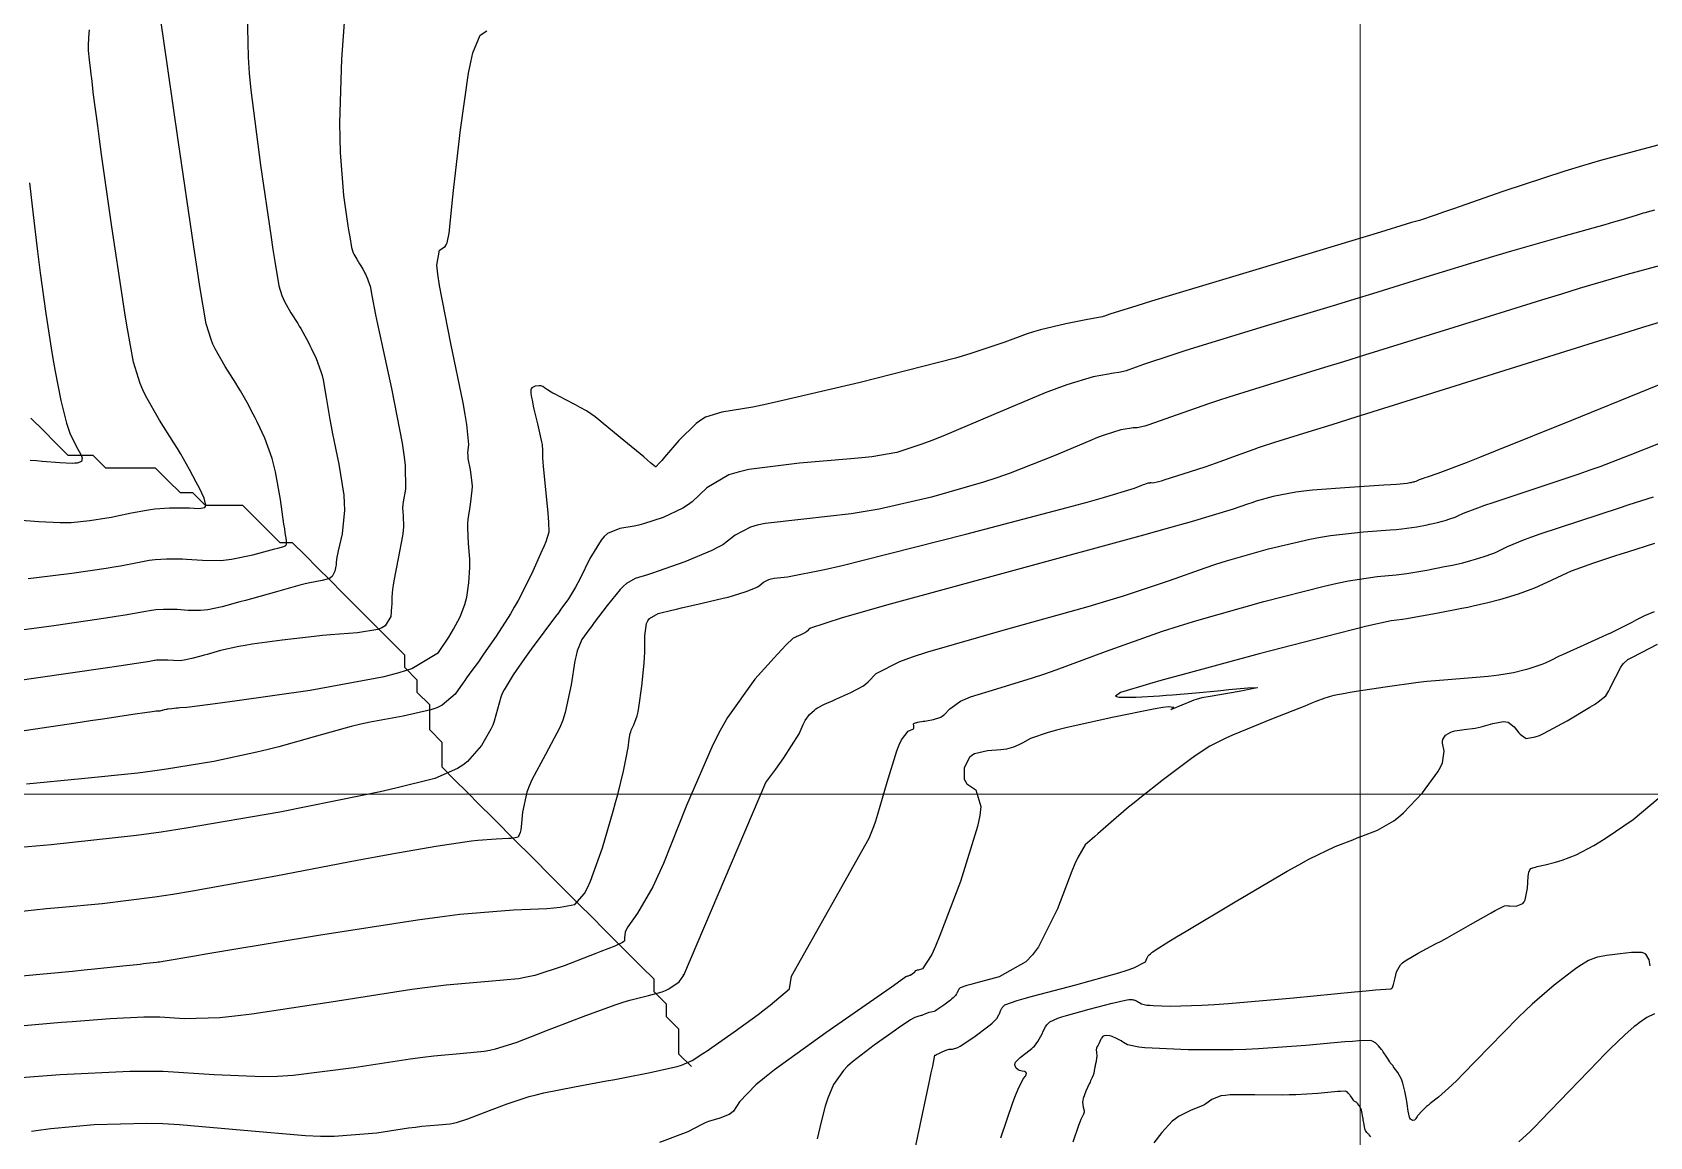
# Model space of a CAD drawing. Header units: metres. Extents: x 837117 to 838477, y 1189012 to 1191015.
# Drawn here: x 838170 to 838299.7, y 1190386.4 to 1190474.9 of the extents above; entities that cross this region are included whole.
import ezdxf

# ---------------------------------------------------------------- set-up
doc = ezdxf.new("R2010")
doc.units = ezdxf.units.M
doc.header["$LTSCALE"] = 0.3
doc.layers.add('COORD', color=7, linetype='Continuous', lineweight=20)
doc.layers.add('DRENAJE', color=5, linetype='Continuous', lineweight=25)
doc.layers.add('COTAS 10', color=1, linetype='Continuous')
doc.layers.add('COTAS INT', color=252, linetype='Continuous')

msp = doc.modelspace()

# ---------------------------------------------------------------- linework, layer by layer
at = {"layer": 'COORD'}
for p, q in [((838276.514, 1189013.872), (838276.514, 1191013.872)), ((837476.514, 1190413.872), (838476.514, 1190413.872))]:
    msp.add_line(p, q, dxfattribs=at)
at = {"layer": 'COTAS 10'}
for points, elevation in [([(838169.681, 1190431.159), (838170.33, 1190431.218), (838173.166, 1190431.571), (838175.935, 1190431.986), (838176.542, 1190432.084), (838177.08, 1190432.174), (838178.449, 1190432.436), (838179.363, 1190432.612), (838179.614, 1190432.648), (838179.865, 1190432.678), (838180.765, 1190432.737), (838181.754, 1190432.731), (838182.061, 1190432.718), (838182.383, 1190432.702), (838183.664, 1190432.604), (838185.119, 1190432.595), (838185.55, 1190432.634), (838185.993, 1190432.691), (838187.697, 1190433.047), (838189.161, 1190433.435), (838189.453, 1190433.513), (838189.696, 1190433.578), (838190.165, 1190433.705), (838190.29, 1190433.761), (838190.316, 1190433.781), (838190.338, 1190433.804), (838190.388, 1190433.903), (838190.402, 1190434.021), (838190.403, 1190434.056), (838190.401, 1190434.091), (838190.382, 1190434.224), (838190.292, 1190434.807), (838190.246, 1190435.125), (838190.191, 1190435.512), (838189.918, 1190437.475), (838189.521, 1190439.693), (838189.388, 1190440.241), (838189.245, 1190440.759), (838188.647, 1190442.389), (838188.029, 1190443.703), (838187.873, 1190444.023), (838187.725, 1190444.323), (838187.244, 1190445.248), (838186.709, 1190446.178), (838186.526, 1190446.482), (838186.327, 1190446.806), (838185.482, 1190448.144), (838184.671, 1190449.562), (838184.494, 1190449.936), (838184.338, 1190450.302), (838183.943, 1190451.556), (838183.44, 1190454.546), (838183.215, 1190456.006), (838182.954, 1190457.74), (838181.7, 1190466.288), (838180.496, 1190474.613), (838180.08, 1190477.493)], 1750), ([(838300.132, 1190460.678), (838299.533, 1190460.518), (838299.373, 1190460.471), (838299.215, 1190460.423), (838298.662, 1190460.241), (838297.43, 1190459.868), (838296.843, 1190459.699), (838296.149, 1190459.502), (838292.757, 1190458.556), (838288.64, 1190457.386), (838287.489, 1190457.048), (838286.333, 1190456.704), (838282.119, 1190455.413), (838277.498, 1190453.98), (838276.085, 1190453.547), (838274.614, 1190453.097), (838268.822, 1190451.342), (838263.583, 1190449.744), (838262.461, 1190449.394), (838261.482, 1190449.084), (838259.131, 1190448.299), (838257.965, 1190447.88), (838257.731, 1190447.802), (838257.536, 1190447.741), (838257.157, 1190447.654), (838256.765, 1190447.613), (838256.564, 1190447.581), (838256.321, 1190447.539), (838255.107, 1190447.31), (838252.986, 1190446.672), (838252.171, 1190446.372), (838251.258, 1190446.019), (838247.138, 1190444.296), (838243.047, 1190442.567), (838242.152, 1190442.209), (838241.359, 1190441.904), (838239.354, 1190441.239), (838237.344, 1190440.913), (838236.548, 1190440.822), (838235.649, 1190440.73), (838231.537, 1190440.394), (838227.484, 1190439.882), (838226.621, 1190439.679), (838225.872, 1190439.45), (838224.103, 1190438.404), (838222.937, 1190437.302), (838222.568, 1190437.038), (838222.179, 1190436.791), (838220.606, 1190436.049), (838219.036, 1190435.532), (838218.648, 1190435.427), (838218.281, 1190435.339), (838217.127, 1190435.16), (838216.139, 1190434.749), (838215.877, 1190434.514), (838215.62, 1190434.227), (838214.732, 1190432.754), (838213.947, 1190431.156), (838213.755, 1190430.789), (838213.574, 1190430.456), (838213.009, 1190429.528), (838212.407, 1190428.683), (838212.201, 1190428.402), (838211.979, 1190428.101), (838211.038, 1190426.845), (838210.022, 1190425.476), (838209.752, 1190425.103), (838209.487, 1190424.734), (838208.573, 1190423.425), (838207.845, 1190422.219), (838207.697, 1190421.916), (838207.573, 1190421.625), (838207.318, 1190420.681), (838207.06, 1190419.711), (838206.933, 1190419.402), (838206.783, 1190419.077), (838206.039, 1190417.758), (838204.918, 1190416.485), (838204.529, 1190416.187), (838204.107, 1190415.914), (838202.299, 1190415.127), (838199.156, 1190414.329), (838197.892, 1190414.05), (838196.457, 1190413.744), (838189.854, 1190412.427), (838182.346, 1190411.121), (838180.341, 1190410.822), (838178.369, 1190410.551), (838171.512, 1190409.796), (838165.957, 1190409.309)], 1760), ([(838169.944, 1190386.842), (838170.675, 1190386.953), (838171.477, 1190387.057), (838174.961, 1190387.384), (838179.201, 1190387.486), (838180.479, 1190387.45), (838181.802, 1190387.385), (838186.956, 1190386.918), (838191.909, 1190386.49), (838193.106, 1190386.45), (838194.227, 1190386.444), (838197.644, 1190386.707), (838200.178, 1190387.101), (838200.742, 1190387.178), (838201.247, 1190387.241), (838202.574, 1190387.352), (838203.509, 1190387.439), (838203.767, 1190387.487), (838204.024, 1190387.545), (838204.947, 1190387.84), (838205.988, 1190388.245), (838206.318, 1190388.373), (838206.668, 1190388.507), (838208.083, 1190389.048), (838209.848, 1190389.612), (838210.417, 1190389.761), (838211.021, 1190389.907), (838213.494, 1190390.406), (838216.069, 1190390.87), (838216.738, 1190390.994), (838217.388, 1190391.116), (838219.574, 1190391.539), (838221.342, 1190391.936), (838221.728, 1190392.041), (838222.069, 1190392.144), (838222.925, 1190392.5), (838223.785, 1190393.061), (838224.127, 1190393.293), (838224.515, 1190393.558), (838226.295, 1190394.795), (838228.238, 1190396.209), (838228.73, 1190396.587), (838229.201, 1190396.958), (838230.733, 1190398.249), (838230.9, 1190399.263), (838237.12, 1190410.336), (838237.501, 1190411.264), (838237.655, 1190411.724), (838237.825, 1190412.26), (838238.572, 1190414.83), (838239.35, 1190417.322), (838239.539, 1190417.809), (838239.717, 1190418.209), (838240.266, 1190418.919), (838240.623, 1190419.066), (838240.68, 1190419.11), (838240.719, 1190419.156), (838240.711, 1190419.336), (838240.684, 1190419.498), (838240.712, 1190419.533), (838240.755, 1190419.564), (838241.036, 1190419.64), (838241.46, 1190419.7), (838241.593, 1190419.721), (838241.733, 1190419.744), (838242.296, 1190419.842), (838242.867, 1190420.042), (838243.012, 1190420.13), (838243.152, 1190420.231), (838243.612, 1190420.712), (838244.444, 1190421.304), (838244.819, 1190421.476), (838245.257, 1190421.651), (838247.362, 1190422.308), (838250.23, 1190423.178), (838251.149, 1190423.487), (838252.123, 1190423.825), (838256.092, 1190425.29), (838260.67, 1190426.914), (838262.028, 1190427.352), (838263.425, 1190427.785), (838268.797, 1190429.307), (838273.614, 1190430.521), (838274.662, 1190430.761), (838275.586, 1190430.958), (838277.889, 1190431.32), (838279.407, 1190431.451), (838279.836, 1190431.502), (838280.268, 1190431.559), (838281.858, 1190431.821), (838283.283, 1190432.097), (838283.61, 1190432.164), (838283.908, 1190432.226), (838284.743, 1190432.416), (838285.398, 1190432.59), (838285.583, 1190432.642), (838285.769, 1190432.696), (838286.454, 1190432.906), (838287.166, 1190433.162), (838287.37, 1190433.245), (838287.576, 1190433.334), (838288.343, 1190433.701), (838289.708, 1190434.264), (838290.291, 1190434.477), (838290.963, 1190434.715), (838294.134, 1190435.778), (838297.322, 1190436.817), (838298.006, 1190437.04), (838298.604, 1190437.234), (838300.044, 1190437.699)], 1770), ([(838299.781, 1190400.097), (838299.688, 1190400.587), (838299.416, 1190401.046), (838299.278, 1190401.121), (838299.112, 1190401.174), (838298.289, 1190401.178), (838297.373, 1190401.053), (838297.149, 1190401.024), (838296.937, 1190400.998), (838296.281, 1190400.926), (838295.71, 1190400.83), (838295.552, 1190400.789), (838295.394, 1190400.741), (838294.827, 1190400.516), (838294.06, 1190400.053), (838293.777, 1190399.856), (838293.463, 1190399.628), (838292.075, 1190398.553), (838290.313, 1190397.022), (838289.764, 1190396.506), (838289.188, 1190395.951), (838286.889, 1190393.612), (838284.757, 1190391.413), (838284.286, 1190390.945), (838283.869, 1190390.539), (838282.794, 1190389.58), (838282.139, 1190389.062), (838281.986, 1190388.934), (838281.846, 1190388.813), (838281.44, 1190388.429), (838281.173, 1190388.134), (838281.12, 1190388.068), (838281.076, 1190388.009), (838280.99, 1190387.853), (838280.93, 1190387.763), (838280.902, 1190387.745), (838280.87, 1190387.73), (838280.71, 1190387.702), (838280.539, 1190387.809), (838280.5, 1190387.88), (838280.464, 1190387.968), (838280.361, 1190388.436), (838280.272, 1190389.039), (838280.245, 1190389.213), (838280.217, 1190389.389), (838280.107, 1190390.052), (838279.947, 1190390.696), (838279.887, 1190390.86), (838279.821, 1190391.019), (838279.529, 1190391.542), (838279.252, 1190391.934), (838279.197, 1190392.01), (838279.15, 1190392.072), (838279.056, 1190392.177), (838278.972, 1190392.277), (838278.931, 1190392.336), (838278.882, 1190392.409), (838278.644, 1190392.784), (838278.367, 1190393.206), (838278.294, 1190393.308), (838278.222, 1190393.404), (838277.978, 1190393.698), (838277.741, 1190393.913), (838277.674, 1190393.96), (838277.607, 1190394.001), (838277.362, 1190394.101), (838276.41, 1190394.079), (838275.898, 1190394.043), (838275.279, 1190393.994), (838272.144, 1190393.709), (838268.364, 1190393.432), (838267.338, 1190393.388), (838266.321, 1190393.358), (838262.722, 1190393.368), (838259.818, 1190393.49), (838259.24, 1190393.531), (838258.759, 1190393.575), (838257.839, 1190393.759), (838257.535, 1190393.962), (838257.443, 1190394.019), (838257.347, 1190394.075), (838256.974, 1190394.28), (838256.615, 1190394.442), (838256.528, 1190394.471), (838256.446, 1190394.495), (838256.197, 1190394.524), (838256.011, 1190394.496), (838255.97, 1190394.484), (838255.933, 1190394.469), (838255.835, 1190394.398), (838255.762, 1190394.289), (838255.74, 1190394.251), (838255.718, 1190394.208), (838255.635, 1190394.025), (838255.549, 1190393.837), (838255.526, 1190393.792), (838255.502, 1190393.75), (838255.419, 1190393.624), (838255.36, 1190393.486), (838255.352, 1190393.437), (838255.348, 1190393.383), (838255.364, 1190393.147), (838255.383, 1190392.874), (838255.381, 1190392.797), (838255.376, 1190392.718), (838255.331, 1190392.426), (838255.269, 1190392.134), (838255.253, 1190392.056), (838255.238, 1190391.978), (838255.189, 1190391.707), (838255.137, 1190391.461), (838255.12, 1190391.398), (838255.101, 1190391.339), (838255.025, 1190391.147), (838254.896, 1190390.874), (838254.844, 1190390.764), (838254.786, 1190390.639), (838254.514, 1190390.062), (838254.287, 1190389.454), (838254.256, 1190389.309), (838254.238, 1190389.175), (838254.288, 1190388.773), (838254.377, 1190388.48), (838254.383, 1190388.414), (838254.382, 1190388.355), (838254.312, 1190388.196), (838254.109, 1190387.781), (838254.024, 1190387.561), (838253.926, 1190387.295), (838253.468, 1190385.955)], 1780)]:
    msp.add_lwpolyline(points, dxfattribs=dict(at, elevation=elevation))
at = {"layer": 'COTAS INT'}
for points, elevation in [([(838195.166, 1190477.951), (838194.806, 1190472.786), (838194.651, 1190467.67), (838194.658, 1190466.442), (838194.686, 1190465.296), (838194.968, 1190461.839), (838195.322, 1190459.424), (838195.396, 1190458.934), (838195.459, 1190458.523), (838195.6, 1190457.686), (838195.708, 1190457.342), (838195.751, 1190457.242), (838195.799, 1190457.139), (838196.021, 1190456.751), (838196.253, 1190456.384), (838196.307, 1190456.295), (838196.358, 1190456.212), (838196.504, 1190455.957), (838196.636, 1190455.704), (838196.677, 1190455.622), (838196.719, 1190455.534), (838196.889, 1190455.174), (838197.053, 1190454.727), (838197.092, 1190454.585), (838197.128, 1190454.435), (838197.237, 1190453.827), (838197.533, 1190452.284), (838197.687, 1190451.544), (838197.873, 1190450.669), (838198.806, 1190446.379), (838199.67, 1190441.994), (838199.812, 1190441.059), (838199.912, 1190440.245), (838199.926, 1190438.31), (838199.742, 1190437.283), (838199.718, 1190437.041), (838199.707, 1190436.818), (838199.762, 1190436.162), (838199.78, 1190435.311), (838199.746, 1190434.965), (838199.693, 1190434.57), (838199.36, 1190432.744), (838199.007, 1190430.966), (838198.943, 1190430.602), (838198.892, 1190430.294), (838198.83, 1190429.643), (838198.838, 1190429.233), (838198.832, 1190429.076), (838198.823, 1190428.9), (838198.76, 1190428.109), (838198.296, 1190427.351), (838198.034, 1190427.196), (838197.714, 1190427.065), (838196.076, 1190426.792), (838193.923, 1190426.633), (838193.279, 1190426.573), (838192.614, 1190426.507), (838190.038, 1190426.214), (838187.629, 1190425.879), (838187.07, 1190425.787), (838186.557, 1190425.695), (838185.093, 1190425.364), (838184.033, 1190425.065), (838183.776, 1190424.993), (838183.533, 1190424.926), (838182.787, 1190424.723), (838182.17, 1190424.595), (838182.009, 1190424.574), (838181.853, 1190424.56), (838181.326, 1190424.563), (838180.863, 1190424.599), (838180.746, 1190424.605), (838180.635, 1190424.609), (838180.277, 1190424.611), (838179.951, 1190424.59), (838179.86, 1190424.579), (838179.769, 1190424.566), (838179.438, 1190424.502), (838177.833, 1190424.247), (838176.938, 1190424.114), (838175.848, 1190423.953), (838170.285, 1190423.145), (838164.745, 1190422.356)], 1754), ([(838187.233, 1190476.476), (838187.309, 1190472.926), (838187.408, 1190471.664), (838187.541, 1190470.28), (838188.303, 1190464.275), (838189.127, 1190458.66), (838189.298, 1190457.523), (838189.445, 1190456.567), (838189.771, 1190454.621), (838190.023, 1190453.822), (838190.122, 1190453.589), (838190.235, 1190453.351), (838190.752, 1190452.448), (838191.29, 1190451.595), (838191.416, 1190451.388), (838191.533, 1190451.195), (838191.874, 1190450.602), (838192.18, 1190450.014), (838192.275, 1190449.822), (838192.374, 1190449.619), (838192.768, 1190448.781), (838193.149, 1190447.743), (838193.24, 1190447.413), (838193.324, 1190447.064), (838193.577, 1190445.651), (838193.862, 1190443.898), (838193.967, 1190443.335), (838194.083, 1190442.738), (838194.594, 1190440.302), (838194.988, 1190437.833), (838195.03, 1190437.216), (838195.042, 1190436.627), (838194.846, 1190434.74), (838194.54, 1190433.357), (838194.483, 1190433.086), (838194.438, 1190432.864), (838194.379, 1190432.465), (838194.375, 1190432.303), (838194.365, 1190432.23), (838194.352, 1190432.144), (838194.273, 1190431.732), (838194.055, 1190431.318), (838193.953, 1190431.232), (838193.834, 1190431.158), (838193.255, 1190430.992), (838192.268, 1190430.802), (838191.892, 1190430.712), (838191.472, 1190430.606), (838189.58, 1190430.089), (838187.587, 1190429.527), (838187.102, 1190429.392), (838186.646, 1190429.266), (838185.242, 1190428.885), (838184.082, 1190428.643), (838183.78, 1190428.604), (838183.486, 1190428.578), (838182.495, 1190428.584), (838181.623, 1190428.65), (838181.404, 1190428.661), (838181.194, 1190428.67), (838180.521, 1190428.674), (838179.908, 1190428.634), (838179.737, 1190428.614), (838179.566, 1190428.589), (838178.944, 1190428.469), (838177.456, 1190428.211), (838176.74, 1190428.099), (838175.891, 1190427.97), (838171.726, 1190427.358), (838167.538, 1190426.787)], 1752), ([(838168.081, 1190418.769), (838173.504, 1190419.585), (838174.662, 1190419.758), (838175.67, 1190419.908), (838178.066, 1190420.262), (838179.218, 1190420.429), (838179.441, 1190420.461), (838179.623, 1190420.488), (838179.933, 1190420.536), (838179.973, 1190420.543), (838179.983, 1190420.545), (838179.994, 1190420.546), (838180.033, 1190420.549), (838180.076, 1190420.548), (838180.089, 1190420.548), (838180.103, 1190420.547), (838180.158, 1190420.543), (838180.22, 1190420.542), (838180.239, 1190420.544), (838180.258, 1190420.547), (838180.331, 1190420.562), (838180.42, 1190420.586), (838180.449, 1190420.594), (838180.48, 1190420.602), (838180.606, 1190420.638), (838180.78, 1190420.677), (838180.841, 1190420.688), (838180.907, 1190420.699), (838181.194, 1190420.739), (838181.573, 1190420.778), (838181.698, 1190420.789), (838181.832, 1190420.799), (838182.387, 1190420.835), (838184.278, 1190421.066), (838185.254, 1190421.198), (838186.426, 1190421.361), (838192.293, 1190422.197), (838198.22, 1190423.285), (838199.43, 1190423.607), (838200.453, 1190423.937), (838202.59, 1190425.204), (838203.414, 1190426.451), (838203.609, 1190426.769), (838203.789, 1190427.076), (838204.322, 1190428.085), (838204.698, 1190429.07), (838204.779, 1190429.361), (838204.851, 1190429.661), (838205.028, 1190430.812), (838205.092, 1190432.027), (838205.092, 1190432.367), (838205.085, 1190432.709), (838204.999, 1190433.96), (838204.938, 1190435.207), (838204.948, 1190435.546), (838204.969, 1190435.884), (838205.141, 1190437.082), (838205.292, 1190438.227), (838205.299, 1190438.531), (838205.292, 1190438.829), (838205.145, 1190439.858), (838204.975, 1190440.771), (838204.954, 1190440.996), (838204.945, 1190441.21), (838205.005, 1190441.88), (838204.866, 1190443.483), (838204.73, 1190444.285), (838204.552, 1190445.241), (838203.561, 1190449.986), (838202.652, 1190454.637), (838202.526, 1190455.533), (838202.455, 1190456.261), (838202.653, 1190457.476), (838203.112, 1190457.752), (838203.205, 1190457.886), (838203.284, 1190458.046), (838203.446, 1190458.835), (838203.627, 1190460.686), (838203.717, 1190461.515), (838203.825, 1190462.482), (838204.357, 1190467.119), (838204.993, 1190471.647), (838205.165, 1190472.545), (838205.336, 1190473.289), (838205.939, 1190474.691), (838206.45, 1190475.04)], 1756), ([(838168.75, 1190435.851), (838170.528, 1190435.707), (838172.239, 1190435.632), (838172.686, 1190435.635), (838173.123, 1190435.648), (838174.606, 1190435.784), (838175.978, 1190436.003), (838176.344, 1190436.069), (838176.704, 1190436.137), (838177.954, 1190436.403), (838179.159, 1190436.636), (838179.491, 1190436.682), (838179.822, 1190436.722), (838181.008, 1190436.8), (838182.088, 1190436.812), (838182.351, 1190436.809), (838182.599, 1190436.803), (838183.364, 1190436.76), (838183.833, 1190436.85), (838183.894, 1190436.929), (838183.926, 1190437.031), (838183.792, 1190437.593), (838183.412, 1190438.379), (838183.288, 1190438.623), (838183.156, 1190438.878), (838182.614, 1190439.893), (838181.885, 1190441.16), (838181.635, 1190441.575), (838181.364, 1190442.016), (838180.212, 1190443.841), (838179.107, 1190445.773), (838178.866, 1190446.283), (838178.652, 1190446.781), (838178.114, 1190448.491), (838177.634, 1190451.15), (838177.457, 1190452.247), (838177.261, 1190453.502), (838176.394, 1190459.336), (838175.564, 1190465.132), (838175.392, 1190466.362), (838175.245, 1190467.43), (838174.921, 1190469.931), (838174.772, 1190471.238), (838174.735, 1190471.552), (838174.7, 1190471.846), (838174.589, 1190472.734), (838174.521, 1190473.466), (838174.513, 1190473.661), (838174.509, 1190473.853), (838174.536, 1190474.519), (838174.586, 1190475.127)], 1748), ([(838301.185, 1190466.099), (838295.8, 1190464.659), (838294.356, 1190464.238), (838292.932, 1190463.807), (838287.96, 1190462.17), (838283.989, 1190460.781), (838283.197, 1190460.507), (838282.537, 1190460.28), (838281.264, 1190459.857), (838280.856, 1190459.741), (838280.628, 1190459.673), (838280.21, 1190459.545), (838278.143, 1190458.919), (838276.989, 1190458.57), (838275.582, 1190458.146), (838268.401, 1190455.981), (838261.196, 1190453.803), (838259.775, 1190453.37), (838258.602, 1190453.011), (838256.441, 1190452.331), (838255.999, 1190452.172), (838255.91, 1190452.143), (838255.837, 1190452.119), (838255.693, 1190452.086), (838255.236, 1190452.011), (838254.966, 1190451.96), (838254.632, 1190451.897), (838252.906, 1190451.563), (838250.859, 1190451.084), (838250.323, 1190450.929), (838249.8, 1190450.765), (838248.023, 1190450.092), (838245.216, 1190449.151), (838244.043, 1190448.817), (838242.699, 1190448.452), (838236.418, 1190446.871), (838230.215, 1190445.415), (838228.92, 1190445.13), (838227.809, 1190444.895), (838225.32, 1190444.471), (838224.002, 1190444.07), (838223.628, 1190443.849), (838223.251, 1190443.581), (838221.855, 1190442.217), (838220.71, 1190440.872), (838220.49, 1190440.616), (838220.313, 1190440.411), (838220.026, 1190440.088), (838220.015, 1190440.095), (838220.011, 1190440.096), (838220.007, 1190440.098), (838219.993, 1190440.104), (838219.595, 1190440.43), (838219.35, 1190440.635), (838219.046, 1190440.888), (838217.46, 1190442.215), (838215.801, 1190443.583), (838215.451, 1190443.862), (838215.148, 1190444.098), (838214.45, 1190444.592), (838213.95, 1190444.861), (838213.772, 1190444.954), (838213.577, 1190445.057), (838212.731, 1190445.496), (838211.932, 1190445.916), (838211.766, 1190446.006), (838211.624, 1190446.085), (838211.314, 1190446.274), (838211.168, 1190446.384), (838211.129, 1190446.412), (838211.092, 1190446.44), (838210.964, 1190446.533), (838210.796, 1190446.589), (838210.732, 1190446.594), (838210.662, 1190446.594), (838210.347, 1190446.553), (838210.072, 1190446.422), (838210.026, 1190446.364), (838209.994, 1190446.297), (838209.99, 1190445.98), (838210.055, 1190445.67), (838210.066, 1190445.607), (838210.075, 1190445.555), (838210.084, 1190445.45), (838210.147, 1190445.136), (838210.19, 1190444.951), (838210.243, 1190444.725), (838210.527, 1190443.554), (838210.804, 1190442.347), (838210.853, 1190442.098), (838210.89, 1190441.885), (838210.922, 1190441.42), (838210.931, 1190440.802), (838210.953, 1190440.491), (838210.984, 1190440.12), (838211.168, 1190438.277), (838211.353, 1190436.394), (838211.384, 1190435.998), (838211.408, 1190435.656), (838211.423, 1190434.875), (838211.186, 1190434.097), (838211.05, 1190433.758), (838210.885, 1190433.365), (838210.036, 1190431.498), (838208.967, 1190429.385), (838208.662, 1190428.837), (838208.354, 1190428.305), (838207.212, 1190426.518), (838206.204, 1190425.072), (838205.981, 1190424.754), (838205.781, 1190424.473), (838205.262, 1190423.76), (838204.838, 1190423.179), (838204.698, 1190422.982), (838204.548, 1190422.769), (838203.927, 1190421.87), (838202.869, 1190420.991), (838202.444, 1190420.791), (838201.962, 1190420.61), (838199.743, 1190420.111), (838197.098, 1190419.636), (838196.348, 1190419.469), (838195.59, 1190419.286), (838192.786, 1190418.499), (838189.789, 1190417.651), (838188.909, 1190417.43), (838188.008, 1190417.215), (838184.57, 1190416.488), (838180.765, 1190415.854), (838179.632, 1190415.698), (838178.464, 1190415.55), (838173.957, 1190415.085), (838169.526, 1190414.66)], 1758), ([(838169.77, 1190462.854), (838170.061, 1190460.296), (838170.41, 1190457.367), (838170.519, 1190456.517), (838170.633, 1190455.651), (838171.087, 1190452.384), (838171.568, 1190449.263), (838171.699, 1190448.489), (838171.828, 1190447.754), (838172.286, 1190445.425), (838172.748, 1190443.602), (838172.881, 1190443.186), (838173.015, 1190442.808), (838173.514, 1190441.761), (838173.894, 1190441.086), (838173.952, 1190440.943), (838173.99, 1190440.817), (838173.959, 1190440.52), (838173.591, 1190440.398), (838173.417, 1190440.383), (838173.211, 1190440.376), (838172.209, 1190440.42), (838170.794, 1190440.534), (838170.328, 1190440.572), (838169.831, 1190440.613)], 1746), ([(838300.609, 1190456.238), (838297.928, 1190455.504), (838294.083, 1190454.382), (838292.655, 1190453.951), (838291.069, 1190453.467), (838284.028, 1190451.281), (838276.852, 1190449.041), (838275.181, 1190448.523), (838273.646, 1190448.049), (838269.244, 1190446.703), (838265.97, 1190445.686), (838265.147, 1190445.419), (838264.361, 1190445.158), (838261.822, 1190444.267), (838259.93, 1190443.589), (838259.551, 1190443.462), (838259.236, 1190443.362), (838258.62, 1190443.222), (838258.294, 1190443.216), (838258.161, 1190443.201), (838258.01, 1190443.18), (838257.308, 1190443.057), (838255.99, 1190442.642), (838255.449, 1190442.438), (838254.833, 1190442.194), (838251.975, 1190440.989), (838248.426, 1190439.594), (838247.375, 1190439.23), (838246.294, 1190438.876), (838242.14, 1190437.68), (838237.921, 1190436.717), (838236.799, 1190436.511), (838235.697, 1190436.331), (838231.882, 1190435.899), (838228.796, 1190435.545), (838228.154, 1190435.413), (838227.603, 1190435.268), (838226.378, 1190434.623), (838225.379, 1190433.848), (838224.971, 1190433.621), (838224.506, 1190433.387), (838222.352, 1190432.496), (838220.203, 1190431.724), (838219.742, 1190431.565), (838219.339, 1190431.43), (838218.366, 1190431.144), (838217.657, 1190430.734), (838217.42, 1190430.521), (838217.166, 1190430.266), (838216.101, 1190428.986), (838215.074, 1190427.617), (838214.844, 1190427.305), (838214.637, 1190427.023), (838214.085, 1190426.247), (838213.712, 1190425.338), (838213.618, 1190424.971), (838213.527, 1190424.554), (838213.235, 1190422.635), (838212.757, 1190420.41), (838212.549, 1190419.801), (838212.309, 1190419.195), (838211.171, 1190417.03), (838210.068, 1190415.02), (838209.849, 1190414.51), (838209.668, 1190414.021), (838209.329, 1190412.428), (838209.218, 1190411.233), (838209.181, 1190410.995), (838209.141, 1190410.798), (838208.973, 1190410.425), (838208.588, 1190410.332), (838208.412, 1190410.312), (838208.205, 1190410.294), (838207.205, 1190410.252), (838205.736, 1190410.148), (838205.234, 1190410.091), (838204.69, 1190410.022), (838202.381, 1190409.673), (838198.843, 1190409.047), (838197.524, 1190408.804), (838196.059, 1190408.531), (838189.543, 1190407.292), (838182.858, 1190406.078), (838181.287, 1190405.82), (838179.836, 1190405.597), (838175.603, 1190405.075), (838172.114, 1190404.755), (838171.132, 1190404.658), (838170.143, 1190404.558), (838166.515, 1190404.169)], 1762), ([(838169.151, 1190399.298), (838173.235, 1190399.682), (838174.159, 1190399.772), (838174.992, 1190399.854), (838177.251, 1190400.089), (838178.643, 1190400.243), (838178.929, 1190400.274), (838179.173, 1190400.301), (838179.693, 1190400.354), (838179.989, 1190400.39), (838180.09, 1190400.406), (838180.199, 1190400.424), (838180.666, 1190400.509), (838182.869, 1190400.885), (838184.074, 1190401.087), (838185.536, 1190401.331), (838192.966, 1190402.566), (838200.908, 1190403.795), (838202.694, 1190404.035), (838204.3, 1190404.232), (838208.608, 1190404.582), (838211.272, 1190404.692), (838211.842, 1190404.737), (838212.339, 1190404.789), (838213.53, 1190405.028), (838214.302, 1190405.896), (838214.536, 1190406.343), (838214.779, 1190406.88), (838215.727, 1190409.566), (838216.599, 1190412.498), (838216.794, 1190413.19), (838216.968, 1190413.829), (838217.428, 1190415.703), (838217.697, 1190417.03), (838217.751, 1190417.324), (838217.796, 1190417.586), (838217.885, 1190418.269), (838217.961, 1190418.734), (838217.999, 1190418.859), (838218.043, 1190418.983), (838218.263, 1190419.416), (838218.523, 1190420.147), (838218.593, 1190420.459), (838218.662, 1190420.819), (838218.905, 1190422.513), (838219.086, 1190424.353), (838219.115, 1190424.805), (838219.136, 1190425.231), (838219.138, 1190426.564), (838219.27, 1190427.549), (838219.373, 1190427.757), (838219.504, 1190427.937), (838220.216, 1190428.351), (838221.303, 1190428.616), (838221.671, 1190428.702), (838222.069, 1190428.793), (838223.744, 1190429.167), (838225.416, 1190429.558), (838225.811, 1190429.661), (838226.176, 1190429.761), (838227.25, 1190430.101), (838228.001, 1190430.412), (838228.163, 1190430.493), (838228.305, 1190430.573), (838228.653, 1190430.843), (838229.08, 1190431.067), (838229.272, 1190431.118), (838229.496, 1190431.164), (838230.571, 1190431.287), (838233.547, 1190431.867), (838234.969, 1190432.2), (838236.651, 1190432.608), (838244.883, 1190434.705), (838252.998, 1190436.842), (838254.605, 1190437.275), (838255.934, 1190437.64), (838258.425, 1190438.384), (838259.006, 1190438.629), (838259.131, 1190438.679), (838259.241, 1190438.72), (838259.509, 1190438.805), (838259.667, 1190438.827), (838259.708, 1190438.83), (838259.748, 1190438.831), (838259.88, 1190438.821), (838260.33, 1190438.919), (838260.57, 1190438.987), (838260.86, 1190439.074), (838262.327, 1190439.535), (838264.073, 1190440.112), (838264.539, 1190440.272), (838264.999, 1190440.431), (838266.598, 1190441.005), (838268.012, 1190441.516), (838268.355, 1190441.636), (838268.677, 1190441.746), (838269.665, 1190442.064), (838272.678, 1190443), (838274.276, 1190443.499), (838276.206, 1190444.103), (838285.937, 1190447.149), (838295.666, 1190450.191), (838297.595, 1190450.791), (838299.192, 1190451.287), (838302.196, 1190452.203)], 1764), ([(838300.96, 1190446.855), (838299.651, 1190446.328), (838293.457, 1190443.816), (838287.347, 1190441.346), (838286.091, 1190440.845), (838285.024, 1190440.424), (838282.745, 1190439.564), (838281.88, 1190439.277), (838281.705, 1190439.218), (838281.558, 1190439.166), (838281.258, 1190439.05), (838281.142, 1190438.995), (838281.08, 1190438.969), (838280.973, 1190438.931), (838280.87, 1190438.899), (838280.814, 1190438.883), (838280.715, 1190438.857), (838280.589, 1190438.828), (838280.544, 1190438.819), (838280.495, 1190438.809), (838280.28, 1190438.767), (838279.425, 1190438.691), (838278.972, 1190438.66), (838278.425, 1190438.624), (838275.669, 1190438.455), (838272.681, 1190438.222), (838271.988, 1190438.145), (838271.353, 1190438.062), (838269.545, 1190437.72), (838268.182, 1190437.334), (838267.828, 1190437.224), (838267.483, 1190437.113), (838266.322, 1190436.701), (838262.959, 1190435.693), (838261.227, 1190435.206), (838259.147, 1190434.629), (838248.743, 1190431.796), (838238.52, 1190429.001), (838236.555, 1190428.448), (838234.965, 1190427.991), (838232.349, 1190427.138), (838232.149, 1190426.926), (838232.081, 1190426.873), (838232.009, 1190426.822), (838231.707, 1190426.657), (838231.401, 1190426.52), (838231.326, 1190426.486), (838231.255, 1190426.455), (838231.036, 1190426.358), (838230.447, 1190425.803), (838230.144, 1190425.483), (838229.78, 1190425.091), (838227.957, 1190423.073), (838225.768, 1190420.005), (838225.173, 1190418.951), (838224.583, 1190417.808), (838222.489, 1190412.941), (838220.631, 1190408.305), (838220.189, 1190407.308), (838219.778, 1190406.435), (838218.557, 1190404.315), (838217.779, 1190403.218), (838217.647, 1190402.989), (838217.552, 1190402.792), (838217.514, 1190402.354), (838217.515, 1190402.112), (838217.444, 1190402.039), (838217.344, 1190401.963), (838216.727, 1190401.67), (838215.61, 1190401.239), (838215.194, 1190401.077), (838214.732, 1190400.896), (838212.677, 1190400.089), (838210.311, 1190399.333), (838209.652, 1190399.184), (838208.992, 1190399.062), (838206.597, 1190398.839), (838203.196, 1190398.554), (838201.903, 1190398.393), (838200.456, 1190398.196), (838193.963, 1190397.187), (838187.602, 1190396.228), (838186.24, 1190396.063), (838185.052, 1190395.941), (838182.2, 1190395.863), (838180.237, 1190395.987), (838179.609, 1190395.992), (838178.944, 1190395.984), (838176.237, 1190395.853), (838173.203, 1190395.62), (838172.331, 1190395.548), (838171.447, 1190395.474), (838168.14, 1190395.179)], 1766), ([(838222.256, 1190399.341), (838228.838, 1190414.796), (838229.633, 1190415.872), (838230.289, 1190416.783), (838231.507, 1190418.694), (838231.826, 1190419.437), (838231.916, 1190419.611), (838232.007, 1190419.772), (838232.341, 1190420.24), (838232.731, 1190420.597), (838232.858, 1190420.688), (838232.992, 1190420.776), (838233.543, 1190421.063), (838234.234, 1190421.368), (838234.456, 1190421.467), (838234.692, 1190421.573), (838235.658, 1190422.004), (838236.61, 1190422.525), (838236.837, 1190422.685), (838237.049, 1190422.853), (838237.681, 1190423.521), (838239.594, 1190424.498), (838240.612, 1190424.861), (838241.843, 1190425.264), (838248.052, 1190427.052), (838254.688, 1190428.904), (838256.188, 1190429.346), (838257.541, 1190429.759), (838261.207, 1190430.995), (838264.077, 1190432.013), (838264.928, 1190432.288), (838265.804, 1190432.559), (838269.171, 1190433.513), (838272.484, 1190434.292), (838273.325, 1190434.453), (838274.133, 1190434.59), (838276.779, 1190434.888), (838278.916, 1190435.037), (838279.404, 1190435.081), (838279.846, 1190435.125), (838281.069, 1190435.294), (838281.889, 1190435.453), (838282.077, 1190435.491), (838282.249, 1190435.527), (838282.729, 1190435.637), (838283.106, 1190435.737), (838283.212, 1190435.767), (838283.32, 1190435.798), (838283.714, 1190435.918), (838284.123, 1190436.066), (838284.24, 1190436.114), (838284.359, 1190436.165), (838284.8, 1190436.376), (838285.945, 1190436.817), (838286.507, 1190437.014), (838287.176, 1190437.242), (838290.476, 1190438.336), (838294.087, 1190439.547), (838294.952, 1190439.849), (838295.758, 1190440.137), (838298.181, 1190441.061), (838300.613, 1190442.027)], 1768), ([(838300.116, 1190433.957), (838297.966, 1190433.269), (838297.425, 1190433.095), (838296.909, 1190432.929), (838295.242, 1190432.388), (838293.807, 1190431.879), (838293.438, 1190431.733), (838293.08, 1190431.584), (838291.885, 1190431.026), (838290.793, 1190430.504), (838290.499, 1190430.377), (838290.209, 1190430.258), (838289.195, 1190429.893), (838288.219, 1190429.595), (838287.954, 1190429.518), (838287.691, 1190429.444), (838286.757, 1190429.196), (838285.568, 1190428.925), (838285.143, 1190428.836), (838284.676, 1190428.741), (838282.647, 1190428.348), (838280.689, 1190427.993), (838280.267, 1190427.922), (838279.898, 1190427.864), (838278.999, 1190427.753), (838277.038, 1190427.326), (838275.999, 1190427.069), (838274.745, 1190426.751), (838268.422, 1190425.1), (838262.016, 1190423.382), (838260.709, 1190423.022), (838259.605, 1190422.712), (838257.301, 1190422.009), (838256.889, 1190421.723), (838256.976, 1190421.677), (838257.152, 1190421.644), (838258.514, 1190421.643), (838260.428, 1190421.75), (838260.951, 1190421.786), (838261.47, 1190421.825), (838263.323, 1190421.986), (838265.08, 1190422.155), (838265.539, 1190422.198), (838265.988, 1190422.239), (838267.51, 1190422.376), (838268.282, 1190422.41), (838268.257, 1190422.387), (838268.128, 1190422.349), (838266.803, 1190422.093), (838264.482, 1190421.688), (838263.819, 1190421.573), (838263.354, 1190421.443), (838263.18, 1190421.382), (838262.987, 1190421.311), (838261.436, 1190420.683), (838261.352, 1190420.656), (838261.316, 1190420.651), (838261.57, 1190420.812), (838261.149, 1190420.873), (838260.687, 1190420.805), (838260.075, 1190420.699), (838256.617, 1190420.008), (838252.916, 1190419.182), (838252.15, 1190418.99), (838251.497, 1190418.815), (838250.075, 1190418.32), (838249.445, 1190417.975), (838249.291, 1190417.896), (838249.146, 1190417.823), (838248.695, 1190417.619), (838248.138, 1190417.48), (838247.926, 1190417.448), (838247.688, 1190417.419), (838246.62, 1190417.341), (838245.584, 1190417.093), (838245.367, 1190416.958), (838245.18, 1190416.793), (838244.755, 1190415.959), (838244.761, 1190415.066), (838244.845, 1190414.865), (838244.965, 1190414.684), (838245.698, 1190414.198), (838246.095, 1190412.859), (838246.004, 1190412.14), (838245.825, 1190411.27), (838244.453, 1190406.872), (838242.806, 1190402.522), (838242.454, 1190401.682), (838242.147, 1190401), (838241.413, 1190399.854), (838241.056, 1190399.759), (838240.986, 1190399.739), (838240.929, 1190399.723), (838240.827, 1190399.687), (838240.81, 1190399.67), (838240.806, 1190399.665), (838240.803, 1190399.659), (838240.791, 1190399.638), (838240.781, 1190399.614), (838240.778, 1190399.608), (838240.774, 1190399.601), (838240.759, 1190399.576), (838240.722, 1190399.537), (838240.705, 1190399.523), (838240.684, 1190399.506), (838240.582, 1190399.43), (838240.478, 1190399.359), (838240.456, 1190399.346), (838240.437, 1190399.336), (838240.393, 1190399.322), (838240.365, 1190399.321), (838240.356, 1190399.319), (838240.347, 1190399.316), (838240.308, 1190399.3), (838240.265, 1190399.281), (838240.253, 1190399.276), (838240.241, 1190399.272), (838240.195, 1190399.26), (838240.15, 1190399.246), (838240.138, 1190399.24), (838240.126, 1190399.235), (838240.083, 1190399.21), (838239.071, 1190398.506), (838233.647, 1190394.732), (838229.547, 1190391.766), (838228.729, 1190391.125), (838228.049, 1190390.562), (838226.741, 1190389.184), (838226.249, 1190388.457), (838226.083, 1190388.306), (838225.905, 1190388.176), (838225.155, 1190387.888), (838224.254, 1190387.629), (838223.981, 1190387.518), (838223.696, 1190387.389), (838222.582, 1190386.781), (838220.3, 1190385.937)], 1772), ([(838300.099, 1190428.488), (838299.308, 1190428.155), (838298.682, 1190427.83), (838298.495, 1190427.733), (838298.3, 1190427.632), (838297.546, 1190427.244), (838296.586, 1190426.773), (838296.263, 1190426.621), (838295.914, 1190426.46), (838294.448, 1190425.798), (838293.049, 1190425.172), (838292.744, 1190425.033), (838292.475, 1190424.909), (838291.797, 1190424.585), (838291.344, 1190424.371), (838291.216, 1190424.316), (838291.087, 1190424.264), (838290.611, 1190424.09), (838290.042, 1190423.916), (838289.853, 1190423.863), (838289.651, 1190423.809), (838288.811, 1190423.594), (838287.639, 1190423.386), (838287.228, 1190423.335), (838286.779, 1190423.287), (838284.845, 1190423.138), (838282.548, 1190422.952), (838281.87, 1190422.88), (838281.175, 1190422.8), (838278.513, 1190422.439), (838276.192, 1190422.081), (838275.711, 1190422.003), (838275.301, 1190421.934), (838274.402, 1190421.763), (838274.023, 1190421.664), (838273.94, 1190421.641), (838273.866, 1190421.619), (838273.678, 1190421.559), (838272.965, 1190421.279), (838272.56, 1190421.12), (838272.066, 1190420.925), (838269.53, 1190419.926), (838266.851, 1190418.836), (838266.266, 1190418.584), (838265.749, 1190418.354), (838264.448, 1190417.701), (838263.358, 1190416.98), (838262.973, 1190416.706), (838262.552, 1190416.4), (838260.734, 1190415.028), (838258.843, 1190413.544), (838258.377, 1190413.167), (838257.935, 1190412.806), (838256.544, 1190411.624), (838255.474, 1190410.683), (838255.235, 1190410.474), (838255.021, 1190410.286), (838254.451, 1190409.792), (838253.863, 1190408.794), (838253.638, 1190408.288), (838253.385, 1190407.684), (838252.243, 1190404.672), (838250.722, 1190401.61), (838250.229, 1190400.973), (838249.705, 1190400.428), (838247.557, 1190399.22), (838245.646, 1190398.711), (838245.273, 1190398.607), (838244.967, 1190398.518), (838244.425, 1190398.328), (838244.334, 1190398.234), (838244.312, 1190398.206), (838244.292, 1190398.177), (838244.232, 1190398.062), (838244.176, 1190397.937), (838244.158, 1190397.902), (838244.139, 1190397.865), (838244.061, 1190397.73), (838243.864, 1190397.526), (838243.769, 1190397.447), (838243.657, 1190397.357), (838243.111, 1190396.95), (838242.555, 1190396.573), (838242.438, 1190396.504), (838242.337, 1190396.448), (838242.102, 1190396.373), (838241.953, 1190396.369), (838241.905, 1190396.358), (838241.854, 1190396.343), (838241.648, 1190396.257), (838241.419, 1190396.155), (838241.354, 1190396.13), (838241.289, 1190396.108), (838241.045, 1190396.041), (838240.803, 1190395.966), (838240.737, 1190395.938), (838240.672, 1190395.908), (838240.444, 1190395.773), (838239.862, 1190395.369), (838239.573, 1190395.169), (838239.23, 1190394.93), (838237.531, 1190393.749), (838235.779, 1190392.393), (838235.403, 1190392.044), (838235.073, 1190391.707), (838234.274, 1190390.587), (838233.82, 1190389.493), (838233.709, 1190389.172), (838233.604, 1190388.843), (838233.275, 1190387.593), (838232.97, 1190386.238)], 1774), ([(838240.443, 1190383.656), (838241.22, 1190387.314), (838241.968, 1190390.849), (838242.111, 1190391.523), (838242.225, 1190392.067), (838242.406, 1190392.931), (838242.41, 1190392.936), (838242.413, 1190392.937), (838242.417, 1190392.939), (838242.437, 1190392.944), (838242.537, 1190392.989), (838242.591, 1190393.015), (838242.656, 1190393.047), (838242.988, 1190393.213), (838243.362, 1190393.37), (838243.454, 1190393.397), (838243.54, 1190393.416), (838243.811, 1190393.425), (838244.236, 1190393.561), (838244.42, 1190393.661), (838244.633, 1190393.788), (838245.64, 1190394.47), (838246.631, 1190395.208), (838246.833, 1190395.371), (838247.005, 1190395.515), (838247.363, 1190395.885), (838247.504, 1190396.13), (838247.539, 1190396.196), (838247.572, 1190396.26), (838247.673, 1190396.486), (838247.781, 1190396.694), (838247.818, 1190396.747), (838247.857, 1190396.799), (838248.023, 1190396.969), (838249.006, 1190397.313), (838249.56, 1190397.474), (838250.237, 1190397.664), (838253.7, 1190398.586), (838257.151, 1190399.542), (838257.82, 1190399.753), (838258.364, 1190399.94), (838259.295, 1190400.425), (838259.399, 1190400.699), (838259.422, 1190400.753), (838259.442, 1190400.799), (838259.496, 1190400.89), (838259.547, 1190400.935), (838259.567, 1190400.952), (838259.589, 1190400.971), (838259.686, 1190401.057), (838259.812, 1190401.164), (838259.852, 1190401.197), (838259.895, 1190401.231), (838260.067, 1190401.366), (838261.165, 1190402.048), (838261.791, 1190402.427), (838262.557, 1190402.888), (838266.488, 1190405.241), (838270.664, 1190407.678), (838271.585, 1190408.191), (838272.405, 1190408.636), (838274.514, 1190409.659), (838275.914, 1190410.208), (838276.286, 1190410.352), (838276.651, 1190410.494), (838277.915, 1190410.978), (838279.207, 1190411.72), (838279.591, 1190412.024), (838279.986, 1190412.371), (838281.504, 1190413.979), (838282.738, 1190415.638), (838282.954, 1190416.017), (838283.115, 1190416.361), (838283.239, 1190417.315), (838283.114, 1190417.953), (838283.118, 1190418.099), (838283.138, 1190418.231), (838283.35, 1190418.594), (838283.775, 1190418.829), (838283.929, 1190418.88), (838284.1, 1190418.925), (838284.851, 1190419.038), (838285.727, 1190419.159), (838285.976, 1190419.21), (838286.228, 1190419.268), (838287.163, 1190419.537), (838288.004, 1190419.685), (838288.197, 1190419.667), (838288.372, 1190419.623), (838288.861, 1190419.249), (838289.237, 1190418.779), (838289.341, 1190418.674), (838289.445, 1190418.58), (838289.821, 1190418.334), (838290.556, 1190418.444), (838290.886, 1190418.575), (838291.271, 1190418.749), (838293.122, 1190419.74), (838294.939, 1190420.823), (838295.304, 1190421.054), (838295.608, 1190421.256), (838296.208, 1190421.739), (838296.458, 1190422.15), (838296.542, 1190422.307), (838296.632, 1190422.482), (838297.012, 1190423.27), (838297.419, 1190424.035), (838297.527, 1190424.197), (838297.632, 1190424.336), (838297.995, 1190424.658), (838298.571, 1190424.956), (838298.81, 1190425.081), (838299.085, 1190425.224), (838300.368, 1190425.894)], 1776), ([(838247.699, 1190386.304), (838248.666, 1190389.134), (838248.873, 1190389.696), (838249.053, 1190390.16), (838249.481, 1190391.036), (838249.676, 1190391.257), (838249.709, 1190391.31), (838249.733, 1190391.359), (838249.742, 1190391.504), (838249.659, 1190391.602), (838249.624, 1190391.621), (838249.584, 1190391.636), (838249.397, 1190391.664), (838249.192, 1190391.703), (838249.14, 1190391.726), (838249.091, 1190391.754), (838248.93, 1190391.901), (838248.834, 1190392.082), (838248.825, 1190392.132), (838248.823, 1190392.182), (838248.88, 1190392.364), (838249.069, 1190392.585), (838249.151, 1190392.661), (838249.246, 1190392.742), (838249.697, 1190393.086), (838250.17, 1190393.465), (838250.28, 1190393.569), (838250.38, 1190393.672), (838250.664, 1190394.04), (838250.869, 1190394.394), (838250.92, 1190394.49), (838250.967, 1190394.583), (838251.114, 1190394.911), (838251.27, 1190395.211), (838251.323, 1190395.289), (838251.38, 1190395.363), (838251.621, 1190395.61), (838252.268, 1190395.907), (838252.582, 1190396.013), (838252.953, 1190396.129), (838254.781, 1190396.635), (838256.612, 1190397.1), (838256.986, 1190397.191), (838257.303, 1190397.264), (838257.964, 1190397.391), (838258.23, 1190397.387), (838258.297, 1190397.377), (838258.361, 1190397.365), (838258.567, 1190397.29), (838258.743, 1190397.194), (838258.789, 1190397.167), (838258.832, 1190397.14), (838258.976, 1190397.044), (838259.412, 1190396.957), (838259.64, 1190396.936), (838259.914, 1190396.916), (838261.289, 1190396.859), (838263.824, 1190396.934), (838264.829, 1190396.998), (838265.965, 1190397.082), (838271.164, 1190397.541), (838276.047, 1190398.007), (838276.985, 1190398.094), (838277.743, 1190398.163), (838278.983, 1190398.264), (838279.056, 1190398.304), (838279.077, 1190398.335), (838279.099, 1190398.375), (838279.185, 1190398.594), (838279.276, 1190398.92), (838279.302, 1190399.029), (838279.328, 1190399.145), (838279.423, 1190399.63), (838279.748, 1190400.183), (838279.919, 1190400.343), (838280.124, 1190400.506), (838281.158, 1190401.116), (838282.569, 1190401.849), (838283.013, 1190402.089), (838283.48, 1190402.345), (838285.359, 1190403.404), (838287.01, 1190404.344), (838287.334, 1190404.525), (838287.6, 1190404.671), (838288.079, 1190404.914), (838288.288, 1190404.922), (838288.384, 1190404.92), (838288.496, 1190404.916), (838289.037, 1190404.89), (838289.567, 1190405.086), (838289.673, 1190405.222), (838289.76, 1190405.394), (838289.925, 1190406.313), (838289.994, 1190407.256), (838290.021, 1190407.443), (838290.051, 1190407.599), (838290.188, 1190407.892), (838290.461, 1190407.99), (838290.577, 1190408.021), (838290.711, 1190408.054), (838291.341, 1190408.188), (838292.175, 1190408.402), (838292.438, 1190408.486), (838292.714, 1190408.579), (838293.828, 1190409.005), (838295.263, 1190409.739), (838295.743, 1190410.027), (838296.258, 1190410.353), (838298.414, 1190411.836), (838300.404, 1190413.508)], 1778), ([(838167.345, 1190391.019), (838172.237, 1190391.375), (838177.828, 1190391.645), (838179.204, 1190391.66), (838180.504, 1190391.649), (838184.578, 1190391.391), (838188.48, 1190391.216), (838189.673, 1190391.256), (838190.915, 1190391.336), (838195.803, 1190391.947), (838200.317, 1190392.648), (838201.323, 1190392.785), (838202.222, 1190392.897), (838204.586, 1190393.095), (838206.251, 1190393.25), (838206.71, 1190393.336), (838207.167, 1190393.439), (838208.812, 1190393.964), (838210.665, 1190394.687), (838211.255, 1190394.914), (838211.877, 1190395.154), (838214.398, 1190396.118), (838216.834, 1190396.997), (838217.402, 1190397.183), (838217.924, 1190397.344), (838219.424, 1190397.718), (838220.53, 1190398.016), (838220.804, 1190398.129), (838221.063, 1190398.255), (838221.882, 1190398.818), (838222.256, 1190399.341), (838222.235, 1190399.442)], 1768), ([(838300.131, 1190396.262), (838299.507, 1190395.949), (838298.886, 1190395.523), (838298.698, 1190395.38), (838298.503, 1190395.225), (838297.739, 1190394.574), (838296.561, 1190393.438), (838296.104, 1190392.978), (838295.592, 1190392.455), (838293.27, 1190390.04), (838291.017, 1190387.699), (838290.548, 1190387.222), (838290.146, 1190386.82), (838289.25, 1190385.985)], 1782), ([(838277.369, 1190386.386), (838277.232, 1190386.563), (838277.196, 1190386.604), (838277.16, 1190386.641), (838277.041, 1190386.745), (838276.939, 1190386.891), (838276.914, 1190386.954), (838276.891, 1190387.027), (838276.823, 1190387.373), (838276.767, 1190387.76), (838276.752, 1190387.858), (838276.738, 1190387.953), (838276.687, 1190388.265), (838276.619, 1190388.536), (838276.594, 1190388.606), (838276.566, 1190388.673), (838276.443, 1190388.894), (838276.311, 1190389.064), (838276.277, 1190389.1), (838276.245, 1190389.13), (838276.142, 1190389.196), (838276.043, 1190389.26), (838276.013, 1190389.289), (838275.983, 1190389.323), (838275.867, 1190389.487), (838275.75, 1190389.665), (838275.719, 1190389.708), (838275.689, 1190389.749), (838275.586, 1190389.873), (838275.486, 1190389.963), (838275.458, 1190389.983), (838275.43, 1190390), (838275.326, 1190390.042), (838274.925, 1190390.033), (838274.709, 1190390.018), (838274.447, 1190389.998), (838273.124, 1190389.877), (838271.361, 1190389.765), (838270.822, 1190389.75), (838270.261, 1190389.741), (838268.052, 1190389.765), (838266.092, 1190389.749), (838265.689, 1190389.715), (838265.346, 1190389.669), (838264.609, 1190389.393), (838264.138, 1190389.038), (838263.963, 1190388.941), (838263.768, 1190388.845), (838262.899, 1190388.501), (838261.941, 1190388.026), (838261.69, 1190387.847), (838261.444, 1190387.646), (838260.607, 1190386.749), (838259.959, 1190385.914)], 1782)]:
    msp.add_lwpolyline(points, dxfattribs=dict(at, elevation=elevation))
at = {"layer": 'DRENAJE'}
for points in [[(838190.882, 1190434.006, 0), (838189.883, 1190434.006, 0), (838188.883, 1190435.006, 0), (838187.883, 1190436.005, 0), (838186.884, 1190437.005, 0), (838183.885, 1190437.005, 0), (838182.885, 1190438.005, 0), (838181.885, 1190438.005, 0), (838180.886, 1190439.004, 0), (838179.886, 1190440.004, 0), (838175.887, 1190440.004, 0), (838174.888, 1190441.004, 0), (838172.888, 1190441.004, 0), (838171.889, 1190442.003, 0), (838170.889, 1190443.003, 0), (838169.889, 1190444.003, 0)], [(838222.872, 1190392.02, 0), (838221.872, 1190393.02, 0), (838221.872, 1190395.019, 0), (838220.872, 1190396.019, 0), (838220.872, 1190397.019, 0), (838219.873, 1190398.018, 0), (838219.873, 1190399.018, 0), (838218.873, 1190400.018, 0), (838217.873, 1190401.017, 0), (838216.874, 1190402.017, 0), (838215.874, 1190403.017, 0), (838214.874, 1190404.016, 0), (838213.875, 1190405.016, 0), (838212.875, 1190406.016, 0), (838211.875, 1190407.015, 0), (838209.876, 1190409.015, 0), (838208.876, 1190410.014, 0), (838206.877, 1190412.014, 0), (838205.877, 1190413.013, 0), (838204.878, 1190414.013, 0), (838203.878, 1190415.013, 0), (838202.878, 1190416.012, 0), (838202.878, 1190418.012, 0), (838201.879, 1190419.011, 0), (838201.879, 1190421.011, 0), (838200.879, 1190422.01, 0), (838200.879, 1190423.01, 0), (838199.879, 1190424.01, 0), (838199.879, 1190425.009, 0), (838198.88, 1190426.009, 0), (838197.88, 1190427.008, 0), (838196.88, 1190428.008, 0), (838195.881, 1190429.008, 0), (838194.881, 1190430.007, 0), (838193.881, 1190431.007, 0), (838192.882, 1190432.007, 0), (838191.882, 1190433.006, 0), (838190.882, 1190434.006, 0)]]:
    msp.add_polyline3d(points, dxfattribs=at)

doc.saveas('drawing.dxf')
